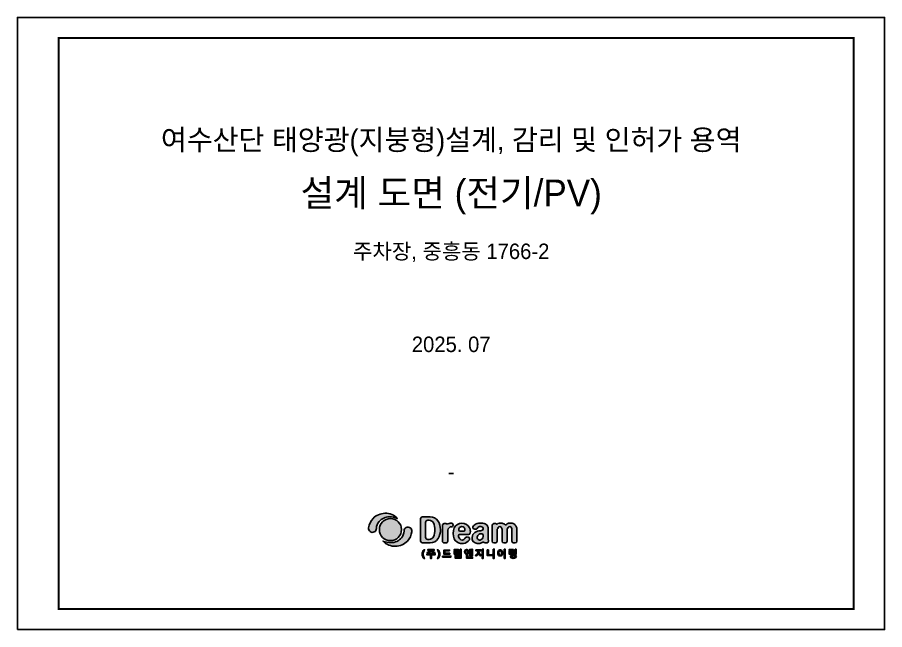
# Model space of a CAD drawing. Header units: millimetres. Extents: x 10297564 to 11610295, y -9287743 to -8409454.
# Drawn here: x 10297564 to 10381664, y -8468854 to -8409454 of the extents above; entities that cross this region are included whole.
import ezdxf
from ezdxf.enums import TextEntityAlignment as Align

# ---------------------------------------------------------------- set-up
doc = ezdxf.new("R2010")
doc.units = ezdxf.units.MM
doc.header["$LTSCALE"] = 100
doc.linetypes.add('CONTINU', pattern=[0])
doc.layers.add('BOX', color=7, linetype='Continuous')
doc.layers.add('BOX_Def', color=8, linetype='Continuous')
doc.styles.add('TITLE', font='H2GTRE.TTF')

# ---------------------------------------------------------------- blocks, each defined once
blk = doc.blocks.new('Dream')
h = blk.add_hatch(color=170)
h.dxf.hatch_style = 1
h.paths.add_polyline_path([(261807, -5552, -0.096731), (262188, -5630, 0.229833), (261594, -5383, 0.18663), (261031, -5628, 0.154238), (260821, -6081, 1.047355), (261194, -6104, -0.183525), (261319, -5778, -0.220317)])
at = {"true_color": 0x8ec31f}
h = blk.add_hatch(color=62, dxfattribs=at)
h.dxf.hatch_style = 1
h.paths.add_polyline_path([(262380, -6154, 1), (261333, -6154, 1)])
h = blk.add_hatch(color=170)
h.dxf.hatch_style = 1
h.paths.add_polyline_path([(264100, -5739, 0.220991), (263738, -5547), (263400, -5547, 0.414214), (263270, -5677), (263270, -6657, 0.414214), (263400, -6787), (263738, -6787, 0.240383), (264111, -6582, 0.274396)])
h.paths.add_polyline_path([(263898, -6493, -0.267943), (263690, -6617), (263618, -6617, -0.414214), (263518, -6517), (263518, -5816, -0.414214), (263618, -5716), (263679, -5716, -0.276108), (263898, -5843, -0.190694)], flags=16)
h = blk.add_hatch(color=170)
h.dxf.hatch_style = 1
h.paths.add_polyline_path([(262871, -6244, 1.047355), (262498, -6222, -0.183525), (262373, -6548, -0.220317), (261885, -6774, -0.096731), (261504, -6696, 0.229833), (262098, -6943, 0.18663), (262661, -6698, 0.154238)])
h = blk.add_hatch(color=170)
h.dxf.hatch_style = 1
h.paths.add_polyline_path([(264318, -6704, 0.414214), (264398, -6784), (264482, -6784, 0.414214), (264562, -6704), (264562, -6252, -0.290111), (264687, -6029, -0.106664), (264733, -6023, 0.464088), (264819, -5936, 0.441034), (264739, -5849), (264680, -5849, 0.136737), (264585, -5885, -0.345809), (264539, -5891, 0.100558), (264469, -5871), (264398, -5871, 0.414214), (264318, -5951)])
h = blk.add_hatch(color=170)
h.dxf.hatch_style = 1
h.paths.add_polyline_path([(265122, -6387), (265541, -6387, 0.370655), (265630, -6310, 0.139637), (265601, -6077, 0.287909), (265232, -5851, 0.298648), (264874, -6077, 0.211199), (264871, -6594, 0.264903), (265171, -6809, 0.074998), (265309, -6808, 0.232773), (265590, -6643, 0.190095), (265600, -6571, 0.261415), (265529, -6509, 0.10716), (265452, -6507, 0.174314), (265389, -6546, -0.1117), (265301, -6638, -0.23653), (265186, -6638, -0.280375), (265072, -6435, -0.404925)])
h.paths.add_polyline_path([(265090, -6181, -0.21325), (265128, -6064, -0.475126), (265347, -6064, -0.172685), (265379, -6179, -0.394652), (265319, -6235), (265150, -6235, -0.382807)], flags=16)
h = blk.add_hatch(color=170)
h.dxf.hatch_style = 1
h.paths.add_polyline_path([(266481, -6100, 0.164342), (266423, -5953, 0.180335), (266226, -5854, 0.044679), (266120, -5848, 0.100733), (265915, -5884, 0.216509), (265756, -6033, 0.459762), (265797, -6125, 0.103604), (265888, -6139, 0.243547), (265960, -6100, -0.098265), (266030, -6032, -0.241099), (266171, -6021, -0.561388), (266209, -6179, -0.151176), (266111, -6211, 0.123909), (265852, -6293, 0.225595), (265716, -6522, 0.19337), (265767, -6720, 0.210335), (265961, -6806), (266082, -6806, 0.120682), (266227, -6749), (266249, -6749, 0.120542), (266330, -6786), (266412, -6786, 0.472023), (266490, -6705), (266481, -6574)])
h.paths.add_polyline_path([(266239, -6490, -0.330177), (266098, -6651, -0.323384), (265977, -6596, -0.28327), (265989, -6431, -0.216287), (266119, -6355, -0.034147), (266161, -6353), (266187, -6353, -0.213415), (266202, -6360, -0.231678)], flags=16)
h = blk.add_hatch(color=170)
h.dxf.hatch_style = 1
h.paths.add_polyline_path([(266900, -6182, -0.206345), (266985, -6029, -0.314691), (267065, -6022, -0.202107), (267136, -6148), (267136, -6703, 0.414214), (267216, -6783), (267292, -6783, 0.414214), (267372, -6703), (267372, -6182, -0.206345), (267457, -6029, -0.314691), (267537, -6022, -0.216847), (267598, -6148), (267598, -6703, 0.414214), (267678, -6783), (267754, -6783, 0.414214), (267834, -6703), (267834, -6182), (267834, -6142, 0.060789), (267815, -6038, 0.124846), (267733, -5916, 0.1623), (267567, -5851, 0.031164), (267511, -5850, 0.134337), (267377, -5887, 0.045612), (267311, -5933, -0.444842), (267276, -5929, 0.170961), (267137, -5855, 0.069422), (266991, -5855, 0.142088), (266897, -5894, -0.344722), (266878, -5894, 0.083298), (266832, -5871, 0.121742), (266745, -5871, 0.295895), (266664, -5983), (266664, -6703, 0.414214), (266744, -6783), (266820, -6783, 0.414214), (266900, -6703)])
h = blk.add_hatch(color=256)
h.dxf.hatch_style = 1
h.paths.add_polyline_path([(263407, -7272, -0.124358), (263479, -7109), (263428, -7109, 0.124358), (263356, -7272, 0.087479), (263355, -7361, 0.135135), (263430, -7519), (263481, -7519, -0.127249), (263408, -7371, -0.097508)])
h = blk.add_hatch(color=256)
h.dxf.hatch_style = 1
h.paths.add_polyline_path([(263575, -7302), (263575, -7343), (263746, -7343), (263746, -7518), (263800, -7518), (263800, -7343), (263974, -7343), (263974, -7302)])
h = blk.add_hatch(color=256)
h.dxf.hatch_style = 1
h.paths.add_polyline_path([(263617, -7098), (263617, -7138), (263740, -7138, -0.212628), (263700, -7191, -0.123308), (263586, -7233), (263617, -7273, 0.180373), (263774, -7188, 0.179048), (263928, -7273), (263960, -7233, -0.123308), (263846, -7191, -0.212628), (263805, -7138), (263931, -7138), (263931, -7098)])
h = blk.add_hatch(color=256)
h.dxf.hatch_style = 1
h.paths.add_polyline_path([(264191, -7272, 0.124358), (264119, -7109), (264068, -7109, -0.124358), (264140, -7272, -0.097508), (264139, -7371, -0.127249), (264066, -7519), (264117, -7519, 0.135135), (264192, -7361, 0.087479)])
h = blk.add_hatch(color=256)
h.dxf.hatch_style = 1
h.paths.add_polyline_path([(264433, -7276), (264433, -7166), (264654, -7166), (264654, -7122), (264382, -7122), (264382, -7321), (264662, -7321), (264662, -7276)])
h = blk.add_hatch(color=256)
h.dxf.hatch_style = 1
h.paths.add_polyline_path([(265105, -7267), (265100, -7267, -0.065619), (265046, -7275), (264921, -7275), (264921, -7229), (265075, -7229), (265075, -7098), (264867, -7098), (264867, -7140), (265023, -7140), (265023, -7186), (264867, -7186), (264867, -7318), (265057, -7318, 0.087481), (265105, -7311)])
h = blk.add_hatch(color=256)
h.dxf.hatch_style = 1
h.paths.add_polyline_path([(265200, -7353), (264923, -7353), (264923, -7509), (265200, -7509)])
h.paths.add_polyline_path([(265151, -7396), (265151, -7466), (264979, -7466), (264979, -7396)], flags=16)
h = blk.add_hatch(color=256)
h.dxf.hatch_style = 1
h.paths.add_polyline_path([(265200, -7087), (265151, -7087), (265151, -7331), (265200, -7331)])
h = blk.add_hatch(color=256)
h.dxf.hatch_style = 1
h.paths.add_polyline_path([(265551, -7149, 0.231698), (265481, -7103, 0.025497), (265455, -7102, 0.282676), (265371, -7157, 0.194638), (265371, -7267, 0.292075), (265458, -7322, 0.325505), (265556, -7267, 0.249742)])
h.paths.add_polyline_path([(265473, -7280, -0.115203), (265454, -7280, -0.280433), (265416, -7238, -0.129162), (265416, -7189, -0.280433), (265454, -7147, -0.088864), (265473, -7147, -0.280433), (265511, -7189, -0.129162), (265511, -7238, -0.280433)], flags=16)
h = blk.add_hatch(color=256)
h.dxf.hatch_style = 1
h.paths.add_polyline_path([(265509, -7459), (265509, -7350), (265453, -7350), (265453, -7510), (265744, -7510), (265744, -7459)])
h = blk.add_hatch(color=256)
h.dxf.hatch_style = 1
h.paths.add_polyline_path([(265604, -7236), (265604, -7383), (265652, -7383), (265652, -7091), (265604, -7091), (265604, -7194), (265567, -7194, -0.083782), (265566, -7236)])
h = blk.add_hatch(color=256)
h.dxf.hatch_style = 1
h.paths.add_polyline_path([(265734, -7085), (265685, -7085), (265685, -7396), (265734, -7396)])
h = blk.add_hatch(color=256)
h.dxf.hatch_style = 1
h.paths.add_polyline_path([(266040, -7211), (266040, -7160), (266135, -7160), (266135, -7117), (265895, -7117), (265895, -7160), (265988, -7160), (265988, -7207, -0.149033), (265968, -7276, -0.121438), (265878, -7366), (265916, -7411, 0.126795), (266010, -7306, -0.70181), (266021, -7305, 0.120774), (266112, -7405), (266150, -7366, -0.121438), (266060, -7276, -0.141121)])
h = blk.add_hatch(color=256)
h.dxf.hatch_style = 1
h.paths.add_polyline_path([(266246, -7078), (266190, -7078), (266190, -7517), (266246, -7517)])
h = blk.add_hatch(color=256)
h.dxf.hatch_style = 1
h.paths.add_polyline_path([(266485, -7345), (266485, -7117), (266432, -7117), (266432, -7389), (266628, -7389, 0.047387), (266676, -7380), (266676, -7337), (266671, -7337, -0.065619), (266618, -7345)])
h = blk.add_hatch(color=256)
h.dxf.hatch_style = 1
h.paths.add_polyline_path([(266762, -7078), (266707, -7078), (266707, -7517), (266762, -7517)])
h = blk.add_hatch(color=256)
h.dxf.hatch_style = 1
h.paths.add_polyline_path([(267148, -7328, 0.134266), (267148, -7189, 0.285114), (267060, -7113, 0.063567), (267030, -7113, 0.285114), (266942, -7189, 0.134266), (266942, -7328, 0.285114), (267030, -7404, 0.063567), (267060, -7404, 0.285114)])
h.paths.add_polyline_path([(267062, -7361, -0.206671), (267031, -7361, -0.256674), (266991, -7311, -0.091638), (266989, -7224, -0.255716), (267029, -7165, -0.256354), (267064, -7165, -0.255716), (267104, -7224, -0.091638), (267102, -7311, -0.256674)], flags=16)
h = blk.add_hatch(color=256)
h.dxf.hatch_style = 1
h.paths.add_polyline_path([(267238, -7279), (267238, -7517), (267287, -7517), (267287, -7084), (267238, -7084), (267238, -7238), (267156, -7238, -0.03856), (267156, -7279)])
h = blk.add_hatch(color=256)
h.dxf.hatch_style = 1
h.paths.add_polyline_path([(267705, -7267), (267700, -7267, -0.065619), (267646, -7276), (267521, -7276), (267521, -7229), (267675, -7229), (267675, -7098), (267467, -7098), (267467, -7140), (267623, -7140), (267623, -7186), (267467, -7186), (267467, -7318), (267657, -7318, 0.087481), (267705, -7311)])
h = blk.add_hatch(color=256)
h.dxf.hatch_style = 1
h.paths.add_polyline_path([(267605, -7346, 0.238549), (267530, -7404, 0.165634), (267530, -7452, 0.249648), (267612, -7513, 0.067585), (267719, -7513, 0.248331), (267805, -7452, 0.193748), (267805, -7404, 0.241356), (267723, -7345, 0.074334)])
h.paths.add_polyline_path([(267710, -7386, -0.265769), (267755, -7418, -0.231057), (267755, -7437, -0.270717), (267709, -7469, -0.062412), (267622, -7468, -0.305612), (267576, -7428, -0.314922), (267625, -7386, -0.061517)], flags=16)
h = blk.add_hatch(color=256)
h.dxf.hatch_style = 1
h.paths.add_polyline_path([(267801, -7087), (267752, -7087), (267752, -7331), (267801, -7331)])
h = blk.add_hatch(color=256)
h.dxf.hatch_style = 1
h.paths.add_polyline_path([(264318, -7410), (264318, -7453), (264717, -7453), (264717, -7410)])
at = {"color": 170}
for p, q in [((266664, -5983), (266664, -6703)), ((267136, -6148), (267136, -6703)), ((267598, -6148), (267598, -6703)), ((267834, -6142), (267834, -6679)), ((266900, -6182), (266900, -6703)), ((267372, -6182), (267372, -6703)), ((267834, -6182), (267834, -6703))]:
    blk.add_line(p, q, dxfattribs=at)
at = {"color": 166, "true_color": 0x122a88}
for p, q in [((266744, -6783), (266820, -6783)), ((267216, -6783), (267292, -6783)), ((267678, -6783), (267754, -6783))]:
    blk.add_line(p, q, dxfattribs=at)
at = {"color": 170}
for points in [[(260822, -6071, 1.085413), (261194, -6101, -0.182157), (261319, -5778, -0.220317), (261807, -5552, -0.096731), (262188, -5630, 0.229833), (261594, -5383, 0.18663), (261031, -5628, 0.150934)], [(263400, -5547, 0.414214), (263270, -5677), (263270, -6657, 0.414214), (263400, -6787), (263738, -6787, 0.240383), (264111, -6582, 0.274396), (264100, -5739, 0.220991), (263738, -5547)], [(263618, -6617), (263684, -6617, 0.275116), (263898, -6493, 0.190694), (263898, -5843, 0.276108), (263679, -5716), (263618, -5716, 0.414214), (263518, -5816), (263518, -6517, 0.414214)], [(262870, -6255, 1.085413), (262498, -6225, -0.182157), (262373, -6548, -0.220317), (261885, -6774, -0.096731), (261504, -6696, 0.229833), (262098, -6943, 0.18663), (262661, -6698, 0.150934)], [(264562, -6704), (264562, -6252, -0.290111), (264687, -6029, -0.106664), (264733, -6023, 0.436813), (264819, -5943), (264819, -5929, 0.414214), (264739, -5849), (264680, -5849, 0.149498), (264577, -5891, -0.275356), (264539, -5891, 0.100558), (264469, -5871), (264398, -5871, 0.414214), (264318, -5951), (264318, -6704, 0.414214), (264398, -6784), (264482, -6784, 0.414214)], [(266171, -6021, 0.241099), (266030, -6032, 0.098265), (265960, -6100, -0.243547), (265888, -6139, -0.103604), (265797, -6125, -0.459762), (265756, -6033, -0.216509), (265915, -5884, -0.100733), (266120, -5848, -0.044679), (266226, -5854, -0.180335), (266423, -5953, -0.164342), (266481, -6100), (266481, -6574), (266490, -6713, -0.439397), (266412, -6786), (266330, -6786, -0.120542), (266249, -6749), (266227, -6749, -0.120682), (266082, -6806), (265961, -6806, -0.210335), (265767, -6720, -0.19337), (265716, -6522, -0.225595), (265852, -6293, -0.123909), (266111, -6211, 0.151176), (266209, -6179, 0.561388)]]:
    blk.add_lwpolyline(points, format="xyb", close=True, dxfattribs=at)
for points in [[(265630, -6310, 0.139637), (265601, -6077, 0.287909), (265232, -5851, 0.298648), (264874, -6077, 0.211199), (264871, -6594, 0.264903), (265171, -6809, 0.074998), (265309, -6808, 0.232773), (265590, -6643, 0.190095), (265600, -6571, 0.261415), (265529, -6509, 0.10716), (265452, -6507, 0.174314), (265389, -6546, -0.1117), (265301, -6638, -0.23653), (265186, -6638, -0.280375), (265072, -6435, -0.404925), (265122, -6387), (265541, -6387, 0.370655), (265630, -6310)], [(265090, -6181, 0.382807), (265150, -6235), (265319, -6235, 0.394652), (265379, -6179, 0.172685), (265347, -6064, 0.475126), (265128, -6064, 0.21325), (265090, -6181)], [(266119, -6355, -0.034147), (266161, -6353), (266187, -6353, -0.213415), (266202, -6360, -0.231678), (266239, -6490, -0.330177), (266098, -6651, -0.323384), (265977, -6596, -0.28327), (265989, -6431, -0.216287), (266119, -6355)]]:
    blk.add_lwpolyline(points, format="xyb", dxfattribs=at)
for points in [[(263428, -7109, 0.124358), (263356, -7272, 0.097508), (263357, -7371, 0.127249), (263430, -7519), (263481, -7519, -0.127249), (263408, -7371, -0.097508), (263407, -7272, -0.124358), (263479, -7109)], [(263617, -7138), (263740, -7138, -0.212628), (263700, -7191, -0.123308), (263586, -7233), (263617, -7273, 0.180373), (263774, -7188, 0.179048), (263928, -7273), (263960, -7233, -0.123308), (263846, -7191, -0.212628), (263805, -7138), (263931, -7138), (263931, -7098), (263617, -7098)], [(264119, -7109, -0.124358), (264191, -7272, -0.097508), (264190, -7371, -0.127249), (264117, -7519), (264066, -7519, 0.127249), (264139, -7371, 0.097508), (264140, -7272, 0.124358), (264068, -7109)], [(265105, -7311, -0.087481), (265057, -7318), (264867, -7318), (264867, -7186), (265023, -7186), (265023, -7140), (264867, -7140), (264867, -7098), (265075, -7098), (265075, -7229), (264921, -7229), (264921, -7275), (265046, -7275, 0.065619), (265100, -7267), (265105, -7267)], [(265988, -7207), (265988, -7160), (265895, -7160), (265895, -7117), (266135, -7117), (266135, -7160), (266040, -7160), (266040, -7207, 0.149033), (266060, -7276, 0.121438), (266150, -7366), (266112, -7405, -0.12218), (266020, -7304, 0.511676), (266011, -7304, -0.128184), (265916, -7411), (265878, -7366, 0.121438), (265968, -7276, 0.149033)], [(266676, -7380, -0.047387), (266628, -7389), (266432, -7389), (266432, -7117), (266485, -7117), (266485, -7345), (266618, -7345, 0.065619), (266671, -7337), (266676, -7337)], [(267151, -7201, 0.315862), (267060, -7113, 0.063567), (267030, -7113, 0.315862), (266939, -7201, 0.110206), (266939, -7316, 0.315862), (267030, -7404, 0.063567), (267060, -7404, 0.315862), (267151, -7316, 0.110206)], [(267530, -7452, 0.25827), (267615, -7513, 0.065356), (267719, -7513, 0.248331), (267805, -7452, 0.193748), (267805, -7404, 0.250991), (267719, -7344, 0.065356), (267615, -7344, 0.26428), (267530, -7404, 0.165634)], [(267579, -7437, 0.256903), (267622, -7468, 0.065451), (267714, -7468, 0.2589), (267756, -7435, 0.186463), (267756, -7420, 0.2589), (267714, -7387, 0.065449), (267622, -7386, 0.254888), (267579, -7418, 0.144632)]]:
    blk.add_lwpolyline(points, format="xyb", close=True)
for points in [[(263575, -7302), (263575, -7343), (263746, -7343), (263746, -7518), (263800, -7518), (263800, -7343), (263974, -7343), (263974, -7302), (263575, -7302)], [(264654, -7166), (264654, -7122), (264382, -7122), (264382, -7321), (264662, -7321), (264662, -7276), (264433, -7276), (264433, -7166), (264654, -7166)], [(265453, -7350), (265453, -7510), (265744, -7510), (265744, -7459), (265509, -7459), (265509, -7350), (265453, -7350)], [(265566, -7236), (265604, -7236), (265604, -7383), (265652, -7383), (265652, -7091), (265604, -7091), (265604, -7194), (265567, -7194)], [(267156, -7238), (267238, -7238), (267238, -7084), (267287, -7084), (267287, -7517), (267238, -7517), (267238, -7279), (267156, -7279)]]:
    blk.add_lwpolyline(points)
for points in [[(264923, -7353), (265200, -7353), (265200, -7509), (264923, -7509)], [(265151, -7087), (265200, -7087), (265200, -7331), (265151, -7331)], [(265685, -7085), (265734, -7085), (265734, -7396), (265685, -7396)], [(266190, -7078), (266246, -7078), (266246, -7517), (266190, -7517)], [(266707, -7078), (266762, -7078), (266762, -7517), (266707, -7517)], [(267752, -7087), (267801, -7087), (267801, -7331), (267752, -7331)], [(264318, -7410), (264717, -7410), (264717, -7453), (264318, -7453)], [(264979, -7396), (265151, -7396), (265151, -7466), (264979, -7466)]]:
    blk.add_lwpolyline(points, close=True)
for points in [[(265469, -7102, 0.011471), (265458, -7102, 0.290482), (265371, -7157, 0.194638), (265371, -7267, 0.292075), (265458, -7322, 0.026004), (265469, -7322, 0.290798), (265556, -7267, 0.229577), (265556, -7157, 0.292075), (265469, -7102)], [(265511, -7189, 0.280433), (265473, -7147, 0.088864), (265454, -7147, 0.280433), (265416, -7189, 0.129162), (265416, -7238, 0.280433), (265454, -7280, 0.115203), (265473, -7280, 0.280433), (265511, -7238, 0.129162), (265511, -7189)], [(267104, -7224, 0.272588), (267060, -7163, 0.19037), (267033, -7163, 0.272588), (266989, -7224, 0.091638), (266991, -7311, 0.267127), (267034, -7362, 0.171447), (267060, -7362, 0.267127), (267102, -7311, 0.091638), (267104, -7224)], [(267705, -7311, -0.087481), (267657, -7318), (267467, -7318), (267467, -7186), (267623, -7186), (267623, -7140), (267467, -7140), (267467, -7098), (267675, -7098), (267675, -7229), (267521, -7229), (267521, -7276), (267646, -7276, 0.065619), (267700, -7267), (267705, -7267), (267705, -7311)]]:
    blk.add_lwpolyline(points, format="xyb")
at = {"color": 62, "true_color": 0x8ec31f}
blk.add_circle((261857, -6154), 524, dxfattribs=at)
at = {"color": 170}
for centre, radius, start, end in [((266790, -5989), 127, 110.9233, 176.8561), ((266789, -6047), 181, 76.1177, 103.8823), ((266786, -6021), 157, 53.809, 72.9893), ((266887, -5883), 14.8, 234.5835, 307.5959), ((267010, -6038), 183, 96.0079, 128.4892), ((267120, -6205), 221, 127.4619, 174.0981), ((267031, -6083), 70, 60.4665, 130.3397), ((267065, -6377), 527, 82.1668, 98.0517), ((266950, -6169), 187, 6.4182, 52.1221), ((267102, -6090), 237, 41.3201, 81.5602), ((267296, -5915), 23.7, 229.2432, 310.7568), ((267596, -6272), 443, 119.55, 129.9963), ((267592, -6205), 221, 127.4619, 174.0981), ((267512, -6114), 264, 90.0637, 120.6684), ((267503, -6083), 70, 60.4665, 130.3397), ((267533, -6296), 446, 85.6207, 92.7607), ((267428, -6152), 169, 1.0954, 50.0353), ((267553, -6132), 282, 50.2863, 87.1613), ((267533, -6138), 299, 19.5988, 48.0641), ((267398, -6168), 437, 3.3656, 17.2802)]:
    blk.add_arc(centre, radius, start, end, dxfattribs=at)
at = {"color": 166, "true_color": 0x122a88}
for centre, start, end in [((266744, -6703), 180, 270), ((266820, -6703), 270, 0), ((267216, -6703), 180, 270), ((267292, -6703), 270, 0), ((267678, -6703), 180, 270), ((267754, -6703), 270, 0)]:
    blk.add_arc(centre, 80, start, end, dxfattribs=at)
blk = doc.blocks.new('box')
at = {"layer": 'BOX', "const_width": 2}
blk.add_lwpolyline([(40, 20), (40, 574), (811, 574), (811, 20)], close=True, dxfattribs=at)
at = {"layer": 'BOX_Def'}
blk.add_lwpolyline([(0, 0), (841, 0), (841, 594), (0, 594)], close=True, dxfattribs=at)

msp = doc.modelspace()

# ---------------------------------------------------------------- block references
at = {"linetype": 'CONTINU', "xscale": 2.0503125, "yscale": 2.0503125, "zscale": 2.0503125}
msp.add_blockref('Dream', (9796856.7, -8446525.3), dxfattribs=at)
msp.add_blockref('Dream', (9796856.7, -8446525.3), dxfattribs=at)
at = {"layer": 'BOX', "xscale": 100, "yscale": 100, "zscale": 100}
msp.add_blockref('box', (10297564, -8468853.9), dxfattribs=at)

# ---------------------------------------------------------------- texts
at = {"style": 'TITLE'}
for s, height, p in [('여수산단 태양광(지붕형)설계, 감리 및 인허가 용역', 1999.999, (10339632.8, -8422329.8)), ('설계 도면 (전기/PV)', 2599.998, (10339632.8, -8427792.3)), ('주차장, 중흥동 1766-2', 1499.999, (10339632.8, -8432901.4)), ('2025. 07', 1500, (10339632.8, -8441923.5)), ('-', 1500, (10339632.8, -8454292.7))]:
    msp.add_text(s, height=height, dxfattribs=at).set_placement(p, align=Align.CENTER)

doc.saveas('drawing.dxf')
